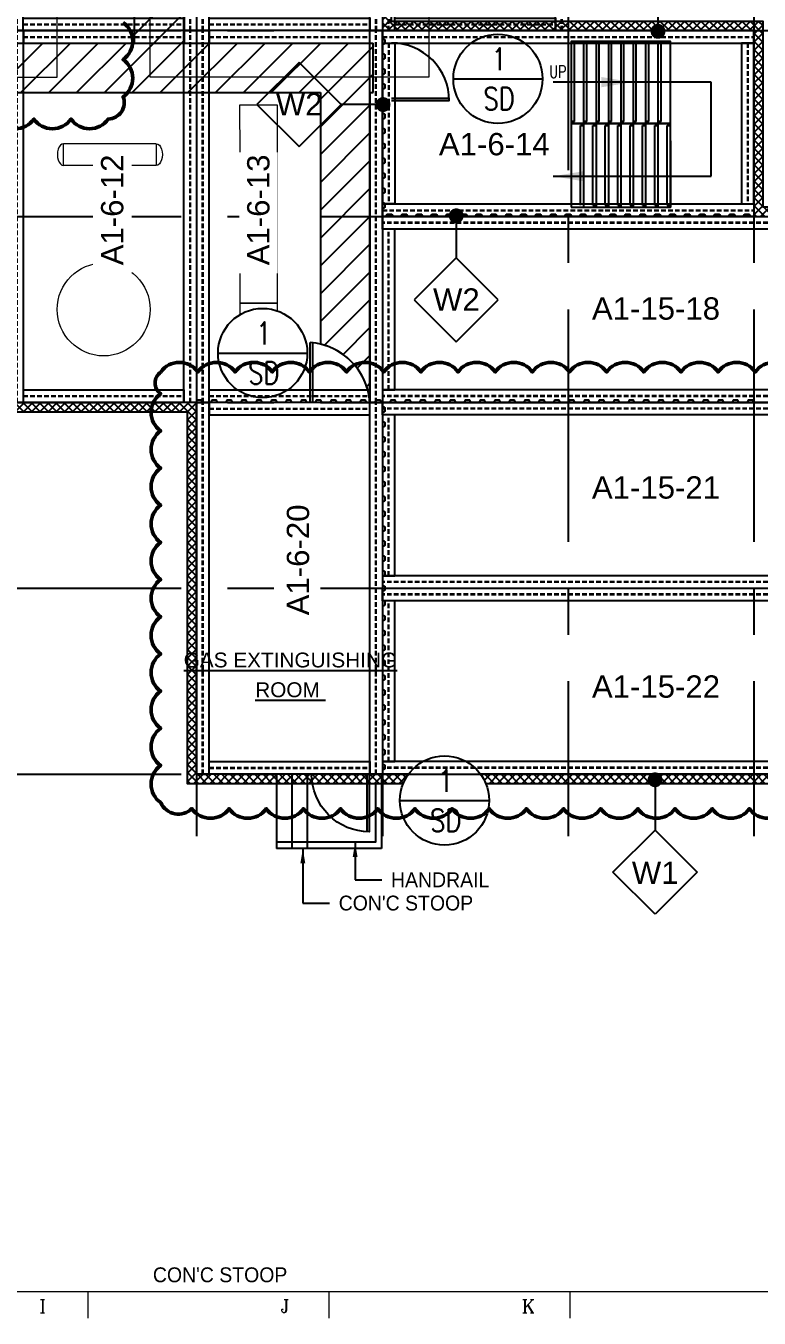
# Model space of a CAD drawing. Header units: millimetres. Extents: x -300 to 383236, y -195106 to -144646.
# Drawn here: x 35236 to 47077, y -194483 to -173625 of the extents above; entities that cross this region are included whole.
import ezdxf
from ezdxf.enums import TextEntityAlignment as Align

# ---------------------------------------------------------------- set-up
doc = ezdxf.new("R2010")
doc.units = ezdxf.units.MM
doc.header["$LTSCALE"] = 60
doc.set_wipeout_variables(frame=1)
doc.linetypes.add('CENTER', pattern=[2, 1.25, -0.25, 0.25, -0.25])
doc.linetypes.add('HIDDEN', pattern=[0.375, 0.25, -0.125])
for name, color, linetype in [('1', 7, 'Continuous'), ('1CEN', 20, 'CENTER'), ('1ST FL_SIDE-WALL', 8, 'Continuous'), ('3', 7, 'Continuous'), ('AA-XXXX-SYMB', 7, 'Continuous'), ('AA-XXXX-TEXT', 3, 'Continuous'), ('C_TEXT_01', 2, 'Continuous'), ('C_TEXT_CONTAINER NO', 7, 'Continuous'), ('CONTAINER', 2, 'Continuous'), ('DIM-SCALE', 7, 'Continuous'), ('DOOR', 3, 'Continuous'), ('finish', 1, 'Continuous'), ('INI', 11, 'Continuous'), ('STEEL', 3, 'Continuous')]:
    doc.layers.add(name, color=color, linetype=linetype)
for name, color, linetype, lineweight in [('C_REV', 4, 'Continuous', 50), ('EQUIPMENT', 253, 'Continuous', 0), ('TAN-TIT', 30, 'Continuous', 0)]:
    doc.layers.add(name, color=color, linetype=linetype, lineweight=lineweight)
doc.styles.add('ArchiLab', font='')
doc.styles.add('ARCHILAB_ROMANS', font='romans.shx', dxfattribs={"bigfont": 'ghs.shx'})
doc.styles.add('Arial', font='arial.ttf')
doc.styles.add('COM', font='COMPLEX', dxfattribs={"height": 5})
doc.styles.add('GHS', font='romans.shx', dxfattribs={"width": 0.8, "bigfont": 'ghs.shx'})
doc.styles.get("Standard").update_dxf_attribs({"font": 'romans.shx', "width": 0.75, "bigfont": 'whgtxt.shx'})
doc.styles.add('돋움', font='')
doc.styles.get('ArchiLab').set_extended_font_data('Dotum')
doc.styles.get('돋움').set_extended_font_data('Dotum')
doc.linetypes.add('FENCELINE1', pattern='A,1,-0.4,[133,ltypeshp.shx,S=0.4,R=0,X=-0.4,Y=0],-0.4,4', length=5.8)
doc.dimstyles.new('일반도면_0060', dxfattribs={"dimtxt": 240, "dimasz": 240, "dimexe": 60, "dimexo": 300, "dimgap": 75, "dimtad": 1, "dimdec": 0, "dimzin": 0, "dimdsep": 46, "dimtxsty": '돋움', "dimcen": -300, "dimclrd": 7, "dimclre": 7, "dimclrt": 2, "dimadec": 8, "dimazin": 0, "dimtfac": 1, "dimtdec": 0, "dimtix": 1, "dimtmove": 2, "dimatfit": 3, "dimfxl": 1, "dimtolj": 1, "dimtzin": 0, "dimarcsym": 0})

# ---------------------------------------------------------------- blocks, each defined once
blk = doc.blocks.new('A$C44261593')
h = blk.add_hatch()
h.set_pattern_fill('ANSI31', color=253, scale=100)
h.set_pattern_definition([(45, (0, -50460), (-224.5064, 224.5064), [])])
edge = h.paths.add_edge_path()
edge.add_line((-58347, -14256), (-58347, -14056))
edge.add_line((-58347, -14056), (-57547, -14056))
edge.add_line((-57547, -14056), (-57547, -15056))
edge.add_line((-57547, -15056), (-60547, -15056))
edge.add_line((-60547, -15056), (-60547, -31056))
edge.add_line((-60547, -31056), (-57647, -31056))
edge.add_line((-57647, -31056), (-57647, -32268))
edge.add_line((-57647, -32268), (-43347, -32268))
edge.add_line((-43347, -32268), (-43347, -29256))
edge.add_line((-43347, -29256), (-34347, -29256))
edge.add_line((-34347, -29256), (-34347, -14206))
edge.add_line((-34347, -14206), (-33547, -14206))
edge.add_line((-33547, -14206), (-33547, -29256))
edge.add_line((-33547, -29256), (-30497, -29256))
edge.add_line((-30497, -29256), (-30497, -30056))
edge.add_line((-30497, -30056), (-30547, -30056))
edge.add_line((-30547, -30056), (-30547, -34906))
edge.add_line((-30547, -34906), (-30569, -34906))
edge.add_arc((-31590, -35134), 1046, 12.5777, 76.5787)
edge.add_line((-31347, -34117), (-31347, -30056))
edge.add_line((-31347, -30056), (-42547, -30056))
edge.add_line((-42547, -30056), (-42547, -34906))
edge.add_line((-42547, -34906), (-43347, -34906))
edge.add_line((-43347, -34906), (-43347, -33068))
edge.add_line((-43347, -33068), (-57647, -33068))
edge.add_line((-57647, -33068), (-57647, -34906))
edge.add_line((-57647, -34906), (-58447, -34906))
edge.add_line((-58447, -34906), (-58447, -31856))
edge.add_line((-58447, -31856), (-66197, -31856))
edge.add_line((-66197, -31856), (-66197, -31056))
edge.add_line((-66197, -31056), (-61347, -31056))
edge.add_line((-61347, -31056), (-61347, -14256))
edge.add_line((-61347, -14256), (-58347, -14256))
at = {"color": 253}
for p, q in [((-34347, -29256), (-34347, -14206)), ((-33547, -14206), (-33547, -29256)), ((-43347, -29256), (-34347, -29256)), ((-33547, -29256), (-30497, -29256)), ((-30497, -30056), (-30497, -29256)), ((-42547, -30056), (-31347, -30056)), ((-31347, -30056), (-31347, -34117)), ((-30547, -30056), (-30497, -30056)), ((-30547, -30056), (-30547, -34906)), ((-30547, -34906), (-30569, -34906))]:
    blk.add_line(p, q, dxfattribs=at)
blk.add_arc((-31590, -35134), 1046, 12.5777, 76.5787, dxfattribs=at)
blk = doc.blocks.new('A$C064809F0')
at = {"layer": 'AA-XXXX-TEXT'}
for p, q in [((475, 566), (1041, 1131)), ((1041, 1131), (1607, 566)), ((1041, 0), (475, 566)), ((1607, 566), (1041, 0))]:
    blk.add_line(p, q, dxfattribs=at)
at = {"layer": 'INI'}
blk.add_line((1041, 0), (475, 566), dxfattribs=at)
at = {"layer": 'AA-XXXX-TEXT', "style": 'ARCHILAB_ROMANS'}
blk.add_attdef('WALLTYPE', text='', height=300, dxfattribs=at).set_placement((1043, 560), align=Align.MIDDLE_CENTER)
blk = doc.blocks.new('A$C1F841B1D')
blk.add_wipeout([(207.3, 585.3), (300, 600), (392.7, 585.3), (476.3, 542.7), (542.7, 476.3), (585.3, 392.7), (600, 300), (585.3, 207.3), (542.7, 123.7), (476.3, 57.3), (392.7, 14.7), (300, 0), (207.3, 14.7), (123.7, 57.3), (57.3, 123.7), (14.7, 207.3), (0, 300), (14.7, 392.7), (57.3, 476.3), (123.7, 542.7)])
at = {"layer": 'AA-XXXX-SYMB'}
blk.add_line((0, 300), (600, 300), dxfattribs=at)
blk.add_circle((300, 300), 300, dxfattribs=at)
at = {"layer": 'AA-XXXX-SYMB', "color": 3, "linetype": 'Continuous', "style": 'ArchiLab'}
for tag, p in [('NO', (307.7, 357.8)), ('MARK', (308.1, 91.4))]:
    blk.add_attdef(tag, text='', height=150, dxfattribs=at).set_placement(p, align=Align.CENTER)
blk = doc.blocks.new('6M')
at = {"linetype": 'HIDDEN', "ltscale": 5}
for p, q in [((-110087, -162158), (-104087, -162158)), ((-110087, -162165), (-104087, -162165)), ((-109989, -162263), (-109989, -164857)), ((-109982, -162263), (-109982, -164857)), ((-104192, -162263), (-104192, -164857)), ((-104185, -162263), (-104185, -164857)), ((-110087, -164955), (-104087, -164955)), ((-110087, -164962), (-104087, -164962))]:
    blk.add_line(p, q, dxfattribs=at)
for points in [[(-110087, -162263), (-104087, -162263), (-104087, -162060), (-110087, -162060)], [(-109884, -164857), (-110087, -164857), (-110087, -162263), (-109884, -162263)], [(-104290, -164857), (-104087, -164857), (-104087, -162263), (-104290, -162263)], [(-110087, -164857), (-104087, -164857), (-104087, -165060), (-110087, -165060)]]:
    blk.add_lwpolyline(points, close=True)
blk = doc.blocks.new('15M')
at = {"linetype": 'HIDDEN', "ltscale": 5}
for p, q in [((-110087, -152171), (-95087, -152171)), ((-110087, -152179), (-95087, -152179)), ((-109989, -152276), (-109989, -154870)), ((-109982, -152276), (-109982, -154870)), ((-95192, -152276), (-95192, -154870)), ((-95185, -152276), (-95185, -154870)), ((-110087, -154968), (-95087, -154968)), ((-110087, -154976), (-95087, -154976))]:
    blk.add_line(p, q, dxfattribs=at)
for points in [[(-110087, -152276), (-95087, -152276), (-95087, -152073), (-110087, -152073)], [(-109884, -154870), (-110087, -154870), (-110087, -152276), (-109884, -152276)], [(-95290, -154870), (-95087, -154870), (-95087, -152276), (-95290, -152276)], [(-110087, -154870), (-95087, -154870), (-95087, -155073), (-110087, -155073)]]:
    blk.add_lwpolyline(points, close=True)
blk = doc.blocks.new('BORDER')
at = {"layer": 'TAN-TIT'}
for p, q in [((4977, 3520), (232823, 3520)), ((121784, 3520), (121784, 2078)), ((134763, 3520), (134763, 2078)), ((147741, 3520), (147741, 2078))]:
    blk.add_line(p, q, dxfattribs=at)
at = {"layer": 'TAN-TIT', "style": 'COM'}
for s, p in [('I', (119188, 2366)), ('J', (132167, 2366)), ('K', (145146, 2366))]:
    blk.add_text(s, height=721, dxfattribs=at).set_placement(p)

msp = doc.modelspace()

# ---------------------------------------------------------------- linework, layer by layer
for p, q in [((40993, -173702.1), (46815, -173702.1)), ((44043, -173879.6), (44043, -174948.6)), ((44093, -173909.6), (44043, -173909.6)), ((44093, -175170.1), (44093, -173909.6)), ((44243, -173879.6), (44243, -175202.1)), ((44293, -173909.6), (44243, -173909.6)), ((44293, -175170.1), (44293, -173909.6)), ((44443, -173879.6), (44443, -175202.1)), ((44493, -173909.6), (44443, -173909.6)), ((44493, -175170.1), (44493, -173909.6)), ((44643, -173879.6), (44643, -175202.1)), ((44693, -173909.6), (44643, -173909.6)), ((44693, -175170.1), (44693, -173909.6)), ((44843, -173879.6), (44843, -175202.1)), ((44893, -173909.6), (44843, -173909.6)), ((44893, -175170.1), (44893, -173909.6)), ((45043, -173879.6), (45043, -175202.1)), ((45093, -173909.6), (45043, -173909.6)), ((45093, -175170.1), (45093, -173909.6)), ((45243, -173879.6), (45243, -175202.1)), ((45293, -173909.6), (45243, -173909.6)), ((45293, -175170.1), (45293, -173909.6)), ((45443, -173879.6), (45443, -175202.1)), ((45493, -173909.6), (45443, -173909.6)), ((45493, -175170.1), (45493, -173909.6)), ((46300, -174533.1), (43751.9, -174533.1)), ((46300, -176052.1), (46300, -174533.1)), ((44093, -175170.1), (44043, -175170.1)), ((44093, -175170.1), (44043, -175170.1)), ((44293, -175170.1), (44243, -175170.1)), ((44293, -175170.1), (44243, -175170.1)), ((44243, -175202.1), (44243, -176552.1)), ((44493, -175170.1), (44443, -175170.1)), ((44493, -175170.1), (44443, -175170.1)), ((44443, -175202.1), (44443, -176552.1)), ((44693, -175170.1), (44643, -175170.1)), ((44693, -175170.1), (44643, -175170.1)), ((44643, -175202.1), (44643, -176552.1)), ((44893, -175170.1), (44843, -175170.1)), ((44893, -175170.1), (44843, -175170.1)), ((44843, -175202.1), (44843, -176552.1)), ((45093, -175170.1), (45043, -175170.1)), ((45093, -175170.1), (45043, -175170.1)), ((45043, -175202.1), (45043, -176552.1)), ((45293, -175170.1), (45243, -175170.1)), ((45293, -175170.1), (45243, -175170.1)), ((45243, -175202.1), (45243, -176552.1)), ((45493, -175170.1), (45443, -175170.1)), ((45493, -175170.1), (45443, -175170.1)), ((45443, -175202.1), (45443, -176552.1)), ((44193, -176520.1), (44193, -175232.1)), ((44193, -175232.1), (44243, -175232.1)), ((44193, -175232.1), (44243, -175232.1)), ((44393, -176520.1), (44393, -175232.1)), ((44393, -175232.1), (44443, -175232.1)), ((44393, -175232.1), (44443, -175232.1)), ((44593, -176520.1), (44593, -175232.1)), ((44593, -175232.1), (44643, -175232.1)), ((44593, -175232.1), (44643, -175232.1)), ((44793, -176520.1), (44793, -175232.1)), ((44793, -175232.1), (44843, -175232.1)), ((44793, -175232.1), (44843, -175232.1)), ((44993, -176520.1), (44993, -175232.1)), ((44993, -175232.1), (45043, -175232.1)), ((44993, -175232.1), (45043, -175232.1)), ((45193, -176520.1), (45193, -175232.1)), ((45193, -175232.1), (45243, -175232.1)), ((45193, -175232.1), (45243, -175232.1)), ((45393, -176520.1), (45393, -175232.1)), ((45393, -175232.1), (45443, -175232.1)), ((45393, -175232.1), (45443, -175232.1)), ((45593, -176520.1), (45593, -175232.1)), ((45593, -175232.1), (45643, -175232.1)), ((45593, -175232.1), (45643, -175232.1)), ((44043, -175552.1), (44043, -176552.1)), ((45643, -175483.1), (45643, -176552.1)), ((43751.9, -176052.1), (46300, -176052.1)), ((44393, -176520.1), (44443, -176520.1)), ((44593, -176520.1), (44643, -176520.1)), ((44793, -176520.1), (44843, -176520.1)), ((44993, -176520.1), (45043, -176520.1)), ((45193, -176520.1), (45243, -176520.1)), ((45393, -176520.1), (45443, -176520.1)), ((45593, -176520.1), (45643, -176520.1)), ((55993, -179702.1), (34993, -179702.1)), ((39281, -185702.1), (39281, -186902.1)), ((39531, -185702.1), (39531, -186902.1)), ((39781, -185702.1), (39781, -186902.1)), ((40981, -185702.1), (40981, -186902.1)), ((40981, -186902.1), (39281, -186902.1))]:
    msp.add_line(p, q)
msp.add_lwpolyline([(46993, -173702.1), (46993, -176702.1), (40993, -176702.1), (40993, -173702.1)])
for points in [[(44043, -175202.1), (45643, -175202.1), (45643, -173879.6), (44043, -173879.6)], [(44043, -176552.1), (45643, -176552.1), (45643, -175202.1), (44043, -175202.1)]]:
    msp.add_lwpolyline(points, close=True)
for points in [[(44525.9, -174616.5), (44525.9, -174449.8), (45025.9, -174533.1)], [(44251.9, -176135.5), (44251.9, -175968.8), (43751.9, -176052.1)]]:
    msp.add_solid(points)
at = {"layer": '1CEN', "color": 1, "ltscale": 50}
for p, q in [((37993, -154202.1), (37993, -186702.1)), ((40993, -154202.1), (40993, -186702.1)), ((43993, -154202.1), (43993, -186702.1)), ((46993, -154202.1), (46993, -186702.1)), ((3993, -173702.1), (56993, -173702.1)), ((3993, -176702.1), (56993, -176702.1)), ((3993, -179702.1), (56993, -179702.1)), ((3993, -182702.1), (56993, -182702.1)), ((33993, -185702.1), (56993, -185702.1))]:
    msp.add_line(p, q, dxfattribs=at)
at = {"layer": '3', "color": 2, "linetype": 'FENCELINE1', "ltscale": 0.01}
msp.add_lwpolyline([(40881, -185852.1), (40881, -186802.1), (39281, -186802.1)], dxfattribs=at)
at = {"layer": 'C_REV'}
msp.add_lwpolyline([(36806.2, -173569.2, -0.5205671), (36806.2, -174169.2, -0.5205671), (36806.2, -174769.2, -0.5205671), (36565.3, -175128.3, -0.5205671), (35965.3, -175128.3, -0.5205671), (35365.3, -175128.3, -0.5205671), (34765.3, -175128.3, -0.5205671)], format="xyb", dxfattribs=at)
at = {"layer": 'CONTAINER', "const_width": 10}
for points in [[(34993, -158702.1), (37993, -158702.1), (37993, -173702.1), (34993, -173702.1)], [(37993, -158702.1), (40993, -158702.1), (40993, -173702.1), (37993, -173702.1)], [(40993, -158702.1), (43993, -158702.1), (43993, -173702.1), (40993, -173702.1)], [(37993, -179702.1), (40993, -179702.1), (40993, -185702.1), (37993, -185702.1)]]:
    msp.add_lwpolyline(points, close=True, dxfattribs=at)
at = {"layer": 'DOOR'}
for p, q in [((41143, -174792.1), (42072.1, -174792.1)), ((39828, -179702.1), (39828, -178737.1)), ((39868, -179702.1), (39868, -178740.9)), ((40741, -185702.1), (40741, -186631.3))]:
    msp.add_line(p, q, dxfattribs=at)
for points in [[(41143, -174832.1), (42073, -174832.1, 0.4142136), (41143, -173902.1, 0.4142136)], [(40781, -185702.1), (40781, -186632.1, -0.4142136), (39851, -185702.1, -0.4142136)]]:
    msp.add_lwpolyline(points, format="xyb", dxfattribs=at)
msp.add_arc((39750.3, -179779.8), 1045.6, 4.2611, 85.7389, dxfattribs=at)
at = {"layer": 'EQUIPMENT'}
for p, q in [((38693, -174902.1), (39293, -174900.6)), ((38695, -175702.1), (38693, -174902.1)), ((39293, -174900.6), (39295, -175700.6)), ((35843, -175877.1), (35843, -175527.1)), ((37343, -175527.1), (35843, -175527.1)), ((37343, -175527.1), (37343, -175877.1)), ((39295, -175700.6), (38695, -175702.1)), ((38695, -176900.6), (38695, -175700.6)), ((38695, -175700.6), (39295, -175700.6)), ((39295, -175700.6), (39295, -176900.6)), ((37343, -175877.1), (35843, -175877.1)), ((39295, -176900.6), (38695, -176900.6)), ((38695, -178100.6), (38695, -176900.6)), ((38695, -176900.6), (39295, -176900.6)), ((39295, -176900.6), (39295, -178100.6)), ((39295, -178100.6), (38695, -178100.6)), ((38695, -179300.6), (38695, -178100.6)), ((38695, -178100.6), (39295, -178100.6)), ((39295, -178100.6), (39295, -179300.6)), ((39295, -179300.6), (38695, -179300.6))]:
    msp.add_line(p, q, dxfattribs=at)
msp.add_lwpolyline([(13343, -174452.1), (35743, -174452.1), (35743, -157952.1), (13343, -157952.1)], close=True, dxfattribs=at)
at = {"layer": 'EQUIPMENT', "elevation": 0}
msp.add_lwpolyline([(37243, -166952.1), (41743, -166952.1), (41743, -174452.1), (37243, -174452.1)], close=True, dxfattribs=at)
at = {"layer": 'EQUIPMENT'}
msp.add_circle((36493, -178202.1), 750, dxfattribs=at)
msp.add_ellipse((35843, -175702.1), major_axis=(0, 175), ratio=0.5567615, start_param=0, end_param=3.1415927, dxfattribs=at)
at = {"layer": 'EQUIPMENT', "extrusion": (0, 0, -1)}
msp.add_ellipse((37343, -175702.1), major_axis=(0, 175), ratio=0.5567615, start_param=0, end_param=3.1415927, dxfattribs=at)
at = {"layer": 'finish', "color": 3}
for points in [[(40993, -173702.1), (40993, -173821.7, 0.279959), (40996.1, -173826.8), (41027.5, -173843.1, -0.279959), (41030.6, -173848.3), (41030.6, -173879.5), (41030.6, -173910.7, -0.279959), (41027.5, -173915.9), (40996.1, -173932.2, 0.279959), (40993, -173937.3), (40993, -174062.2, 0.279959), (40996.1, -174067.3), (41027.5, -174083.6, -0.279959), (41030.6, -174088.8), (41030.6, -174120), (41030.6, -174151.2, -0.279959), (41027.5, -174156.3), (40996.1, -174172.7, 0.279959), (40993, -174177.8), (40993, -174302.6, 0.279959), (40996.1, -174307.8), (41027.5, -174324.1, -0.279959), (41030.6, -174329.2), (41030.6, -174360.5), (41030.6, -174391.7, -0.279959), (41027.5, -174396.8), (40996.1, -174413.1, 0.279959), (40993, -174418.3), (40993, -174543.1, 0.279959), (40996.1, -174548.3), (41027.5, -174564.6, -0.279959), (41030.6, -174569.7), (41030.6, -174600.9), (41030.6, -174632.1, -0.279959), (41027.5, -174637.3), (40996.1, -174653.6, 0.279959), (40993, -174658.8), (40993, -174783.6, 0.279959), (40996.1, -174788.7), (41027.5, -174805.1, -0.279959), (41030.6, -174810.2), (41030.6, -174841.4), (41030.6, -174872.6, -0.279959), (41027.5, -174877.8), (40996.1, -174894.1, 0.279959), (40993, -174899.2), (40993, -175024.1, 0.279959), (40996.1, -175029.2), (41027.5, -175045.5, -0.279959), (41030.6, -175050.7), (41030.6, -175081.9), (41030.6, -175113.1, -0.279959), (41027.5, -175118.3), (40996.1, -175134.6, 0.279959), (40993, -175139.7), (40993, -175264.6, 0.279959), (40996.1, -175269.7), (41027.5, -175286, -0.279959), (41030.6, -175291.2), (41030.6, -175322.4), (41030.6, -175353.6, -0.279959), (41027.5, -175358.7), (40996.1, -175375, 0.279959), (40993, -175380.2), (40993, -175505, 0.279959), (40996.1, -175510.2), (41027.5, -175526.5, -0.279959), (41030.6, -175531.6), (41030.6, -175562.9), (41030.6, -175594.1, -0.279959), (41027.5, -175599.2), (40996.1, -175615.5, 0.279959), (40993, -175620.7), (40993, -175745.5, 0.279959), (40996.1, -175750.7), (41027.5, -175767, -0.279959), (41030.6, -175772.1), (41030.6, -175803.3), (41030.6, -175834.5, -0.279959), (41027.5, -175839.7), (40996.1, -175856, 0.279959), (40993, -175861.1), (40993, -175986, 0.279959), (40996.1, -175991.1), (41027.5, -176007.5, -0.279959), (41030.6, -176012.6), (41030.6, -176043.8), (41030.6, -176075, -0.279959), (41027.5, -176080.2), (40996.1, -176096.5, 0.279959), (40993, -176101.6), (40993, -176226.5, 0.279959), (40996.1, -176231.6), (41027.5, -176247.9, -0.279959), (41030.6, -176253.1), (41030.6, -176284.3), (41030.6, -176315.5, -0.279959), (41027.5, -176320.6), (40996.1, -176337, 0.279959), (40993, -176342.1), (40993, -176466.9, 0.279959), (40996.1, -176472.1), (41027.5, -176488.4, -0.279959), (41030.6, -176493.6), (41030.6, -176524.8), (41030.6, -176556, -0.279959), (41027.5, -176561.1), (40996.1, -176577.4, 0.279959), (40993, -176582.6), (40993, -176702.1)], [(40993, -176702.1), (41049.4, -176702.1, 0.279959), (41054.5, -176699), (41070.9, -176667.6, -0.279959), (41076, -176664.5), (41107.2, -176664.5), (41138.4, -176664.5, -0.279959), (41143.6, -176667.6), (41159.9, -176699, 0.279959), (41165, -176702.1), (41289.9, -176702.1, 0.279959), (41295, -176699), (41311.3, -176667.6, -0.279959), (41316.5, -176664.5), (41347.7, -176664.5), (41378.9, -176664.5, -0.279959), (41384.1, -176667.6), (41400.4, -176699, 0.279959), (41405.5, -176702.1), (41530.4, -176702.1, 0.279959), (41535.5, -176699), (41551.8, -176667.6, -0.279959), (41557, -176664.5), (41588.2, -176664.5), (41619.4, -176664.5, -0.279959), (41624.5, -176667.6), (41640.9, -176699, 0.279959), (41646, -176702.1), (41770.8, -176702.1, 0.279959), (41776, -176699), (41792.3, -176667.6, -0.279959), (41797.4, -176664.5), (41828.7, -176664.5), (41859.9, -176664.5, -0.279959), (41865, -176667.6), (41881.3, -176699, 0.279959), (41886.5, -176702.1), (42011.3, -176702.1, 0.279959), (42016.5, -176699), (42032.8, -176667.6, -0.279959), (42037.9, -176664.5), (42069.1, -176664.5), (42100.3, -176664.5, -0.279959), (42105.5, -176667.6), (42121.8, -176699, 0.279959), (42127, -176702.1), (42251.8, -176702.1, 0.279959), (42256.9, -176699), (42273.3, -176667.6, -0.279959), (42278.4, -176664.5), (42309.6, -176664.5), (42340.8, -176664.5, -0.279959), (42346, -176667.6), (42362.3, -176699, 0.279959), (42367.4, -176702.1), (42492.3, -176702.1, 0.279959), (42497.4, -176699), (42513.7, -176667.6, -0.279959), (42518.9, -176664.5), (42550.1, -176664.5), (42581.3, -176664.5, -0.279959), (42586.4, -176667.6), (42602.8, -176699, 0.279959), (42607.9, -176702.1), (42732.8, -176702.1, 0.279959), (42737.9, -176699), (42754.2, -176667.6, -0.279959), (42759.4, -176664.5), (42790.6, -176664.5), (42821.8, -176664.5, -0.279959), (42826.9, -176667.6), (42843.2, -176699, 0.279959), (42848.4, -176702.1), (42973.2, -176702.1, 0.279959), (42978.4, -176699), (42994.7, -176667.6, -0.279959), (42999.8, -176664.5), (43031.1, -176664.5), (43062.3, -176664.5, -0.279959), (43067.4, -176667.6), (43083.7, -176699, 0.279959), (43088.9, -176702.1), (43213.7, -176702.1, 0.279959), (43218.9, -176699), (43235.2, -176667.6, -0.279959), (43240.3, -176664.5), (43271.5, -176664.5), (43302.7, -176664.5, -0.279959), (43307.9, -176667.6), (43324.2, -176699, 0.279959), (43329.3, -176702.1), (43454.2, -176702.1, 0.279959), (43459.3, -176699), (43475.7, -176667.6, -0.279959), (43480.8, -176664.5), (43512, -176664.5), (43543.2, -176664.5, -0.279959), (43548.4, -176667.6), (43564.7, -176699, 0.279959), (43569.8, -176702.1), (43694.7, -176702.1, 0.279959), (43699.8, -176699), (43716.1, -176667.6, -0.279959), (43721.3, -176664.5), (43752.5, -176664.5), (43783.7, -176664.5, -0.279959), (43788.8, -176667.6), (43805.2, -176699, 0.279959), (43810.3, -176702.1), (43935.1, -176702.1, 0.279959), (43940.3, -176699), (43956.6, -176667.6, -0.279959), (43961.8, -176664.5), (43993, -176664.5), (44024.2, -176664.5, -0.279959), (44029.3, -176667.6), (44045.6, -176699, 0.279959), (44050.8, -176702.1), (44175.6, -176702.1, 0.279959), (44180.8, -176699), (44197.1, -176667.6, -0.279959), (44202.2, -176664.5), (44233.4, -176664.5), (44264.7, -176664.5, -0.279959), (44269.8, -176667.6), (44286.1, -176699, 0.279959), (44291.3, -176702.1), (44416.1, -176702.1, 0.279959), (44421.2, -176699), (44437.6, -176667.6, -0.279959), (44442.7, -176664.5), (44473.9, -176664.5), (44505.1, -176664.5, -0.279959), (44510.3, -176667.6), (44526.6, -176699, 0.279959), (44531.7, -176702.1), (44656.6, -176702.1, 0.279959), (44661.7, -176699), (44678, -176667.6, -0.279959), (44683.2, -176664.5), (44714.4, -176664.5), (44745.6, -176664.5, -0.279959), (44750.8, -176667.6), (44767.1, -176699, 0.279959), (44772.2, -176702.1), (44897.1, -176702.1, 0.279959), (44902.2, -176699), (44918.5, -176667.6, -0.279959), (44923.7, -176664.5), (44954.9, -176664.5), (44986.1, -176664.5, -0.279959), (44991.2, -176667.6), (45007.6, -176699, 0.279959), (45012.7, -176702.1), (45137.5, -176702.1, 0.279959), (45142.7, -176699), (45159, -176667.6, -0.279959), (45164.1, -176664.5), (45195.4, -176664.5), (45226.6, -176664.5, -0.279959), (45231.7, -176667.6), (45248, -176699, 0.279959), (45253.2, -176702.1), (45378, -176702.1, 0.279959), (45383.2, -176699), (45399.5, -176667.6, -0.279959), (45404.6, -176664.5), (45435.8, -176664.5), (45467, -176664.5, -0.279959), (45472.2, -176667.6), (45488.5, -176699, 0.279959), (45493.7, -176702.1), (45618.5, -176702.1, 0.279959), (45623.6, -176699), (45640, -176667.6, -0.279959), (45645.1, -176664.5), (45676.3, -176664.5), (45707.5, -176664.5, -0.279959), (45712.7, -176667.6), (45729, -176699, 0.279959), (45734.1, -176702.1), (45859, -176702.1, 0.279959), (45864.1, -176699), (45880.4, -176667.6, -0.279959), (45885.6, -176664.5), (45916.8, -176664.5), (45948, -176664.5, -0.279959), (45953.1, -176667.6), (45969.5, -176699, 0.279959), (45974.6, -176702.1), (46099.5, -176702.1, 0.279959), (46104.6, -176699), (46120.9, -176667.6, -0.279959), (46126.1, -176664.5), (46157.3, -176664.5), (46188.5, -176664.5, -0.279959), (46193.6, -176667.6), (46209.9, -176699, 0.279959), (46215.1, -176702.1), (46339.9, -176702.1, 0.279959), (46345.1, -176699), (46361.4, -176667.6, -0.279959), (46366.5, -176664.5), (46397.8, -176664.5), (46429, -176664.5, -0.279959), (46434.1, -176667.6), (46450.4, -176699, 0.279959), (46455.6, -176702.1), (46580.4, -176702.1, 0.279959), (46585.6, -176699), (46601.9, -176667.6, -0.279959), (46607, -176664.5), (46638.2, -176664.5), (46669.4, -176664.5, -0.279959), (46674.6, -176667.6), (46690.9, -176699, 0.279959), (46696, -176702.1), (46820.9, -176702.1, 0.279959), (46826, -176699), (46842.4, -176667.6, -0.279959), (46847.5, -176664.5), (46878.7, -176664.5), (46909.9, -176664.5, -0.279959), (46915.1, -176667.6), (46931.4, -176699, 0.279959), (46936.5, -176702.1), (46993, -176702.1)], [(40993, -179702.1), (40993, -179758.6, 0.279959), (40996.1, -179763.7), (41027.5, -179780, -0.279959), (41030.6, -179785.2), (41030.6, -179816.4), (41030.6, -179847.6, -0.279959), (41027.5, -179852.7), (40996.1, -179869.1, 0.279959), (40993, -179874.2), (40993, -179999.1, 0.279959), (40996.1, -180004.2), (41027.5, -180020.5, -0.279959), (41030.6, -180025.7), (41030.6, -180056.9), (41030.6, -180088.1, -0.279959), (41027.5, -180093.2), (40996.1, -180109.5, 0.279959), (40993, -180114.7), (40993, -180239.5, 0.279959), (40996.1, -180244.7), (41027.5, -180261, -0.279959), (41030.6, -180266.1), (41030.6, -180297.3), (41030.6, -180328.6, -0.279959), (41027.5, -180333.7), (40996.1, -180350, 0.279959), (40993, -180355.2), (40993, -180480, 0.279959), (40996.1, -180485.2), (41027.5, -180501.5, -0.279959), (41030.6, -180506.6), (41030.6, -180537.8), (41030.6, -180569, -0.279959), (41027.5, -180574.2), (40996.1, -180590.5, 0.279959), (40993, -180595.6), (40993, -180720.5, 0.279959), (40996.1, -180725.6), (41027.5, -180742, -0.279959), (41030.6, -180747.1), (41030.6, -180778.3), (41030.6, -180809.5, -0.279959), (41027.5, -180814.7), (40996.1, -180831, 0.279959), (40993, -180836.1), (40993, -180961, 0.279959), (40996.1, -180966.1), (41027.5, -180982.4, -0.279959), (41030.6, -180987.6), (41030.6, -181018.8), (41030.6, -181050, -0.279959), (41027.5, -181055.1), (40996.1, -181071.5, 0.279959), (40993, -181076.6), (40993, -181201.4, 0.279959), (40996.1, -181206.6), (41027.5, -181222.9, -0.279959), (41030.6, -181228.1), (41030.6, -181259.3), (41030.6, -181290.5, -0.279959), (41027.5, -181295.6), (40996.1, -181311.9, 0.279959), (40993, -181317.1), (40993, -181441.9, 0.279959), (40996.1, -181447.1), (41027.5, -181463.4, -0.279959), (41030.6, -181468.5), (41030.6, -181499.7), (41030.6, -181531, -0.279959), (41027.5, -181536.1), (40996.1, -181552.4, 0.279959), (40993, -181557.6), (40993, -181682.4, 0.279959), (40996.1, -181687.5), (41027.5, -181703.9, -0.279959), (41030.6, -181709), (41030.6, -181740.2), (41030.6, -181771.4, -0.279959), (41027.5, -181776.6), (40996.1, -181792.9, 0.279959), (40993, -181798), (40993, -181922.9, 0.279959), (40996.1, -181928), (41027.5, -181944.3, -0.279959), (41030.6, -181949.5), (41030.6, -181980.7), (41030.6, -182011.9, -0.279959), (41027.5, -182017.1), (40996.1, -182033.4, 0.279959), (40993, -182038.5), (40993, -182163.4, 0.279959), (40996.1, -182168.5), (41027.5, -182184.8, -0.279959), (41030.6, -182190), (41030.6, -182221.2), (41030.6, -182252.4, -0.279959), (41027.5, -182257.5), (40996.1, -182273.9, 0.279959), (40993, -182279), (40993, -182403.8, 0.279959), (40996.1, -182409), (41027.5, -182425.3, -0.279959), (41030.6, -182430.4), (41030.6, -182461.7), (41030.6, -182492.9, -0.279959), (41027.5, -182498), (40996.1, -182514.3, 0.279959), (40993, -182519.5), (40993, -182644.3, 0.279959), (40996.1, -182649.5), (41027.5, -182665.8, -0.279959), (41030.6, -182670.9), (41030.6, -182702.1), (41030.6, -182733.3, -0.279959), (41027.5, -182738.5), (40996.1, -182754.8, 0.279959), (40993, -182760), (40993, -182884.8, 0.279959), (40996.1, -182889.9), (41027.5, -182906.3, -0.279959), (41030.6, -182911.4), (41030.6, -182942.6), (41030.6, -182973.8, -0.279959), (41027.5, -182979), (40996.1, -182995.3, 0.279959), (40993, -183000.4), (40993, -183125.3, 0.279959), (40996.1, -183130.4), (41027.5, -183146.7, -0.279959), (41030.6, -183151.9), (41030.6, -183183.1), (41030.6, -183214.3, -0.279959), (41027.5, -183219.4), (40996.1, -183235.8, 0.279959), (40993, -183240.9), (40993, -183365.8, 0.279959), (40996.1, -183370.9), (41027.5, -183387.2, -0.279959), (41030.6, -183392.4), (41030.6, -183423.6), (41030.6, -183454.8, -0.279959), (41027.5, -183459.9), (40996.1, -183476.2, 0.279959), (40993, -183481.4), (40993, -183606.2, 0.279959), (40996.1, -183611.4), (41027.5, -183627.7, -0.279959), (41030.6, -183632.8), (41030.6, -183664), (41030.6, -183695.3, -0.279959), (41027.5, -183700.4), (40996.1, -183716.7, 0.279959), (40993, -183721.9), (40993, -183846.7, 0.279959), (40996.1, -183851.9), (41027.5, -183868.2, -0.279959), (41030.6, -183873.3), (41030.6, -183904.5), (41030.6, -183935.7, -0.279959), (41027.5, -183940.9), (40996.1, -183957.2, 0.279959), (40993, -183962.3), (40993, -184087.2, 0.279959), (40996.1, -184092.3), (41027.5, -184108.7, -0.279959), (41030.6, -184113.8), (41030.6, -184145), (41030.6, -184176.2, -0.279959), (41027.5, -184181.4), (40996.1, -184197.7, 0.279959), (40993, -184202.8), (40993, -184327.7, 0.279959), (40996.1, -184332.8), (41027.5, -184349.1, -0.279959), (41030.6, -184354.3), (41030.6, -184385.5), (41030.6, -184416.7, -0.279959), (41027.5, -184421.8), (40996.1, -184438.2, 0.279959), (40993, -184443.3), (40993, -184568.1, 0.279959), (40996.1, -184573.3), (41027.5, -184589.6, -0.279959), (41030.6, -184594.8), (41030.6, -184626), (41030.6, -184657.2, -0.279959), (41027.5, -184662.3), (40996.1, -184678.6, 0.279959), (40993, -184683.8), (40993, -184808.6, 0.279959), (40996.1, -184813.8), (41027.5, -184830.1, -0.279959), (41030.6, -184835.2), (41030.6, -184866.4), (41030.6, -184897.7, -0.279959), (41027.5, -184902.8), (40996.1, -184919.1, 0.279959), (40993, -184924.3), (40993, -185049.1, 0.279959), (40996.1, -185054.2), (41027.5, -185070.6, -0.279959), (41030.6, -185075.7), (41030.6, -185106.9), (41030.6, -185138.1, -0.279959), (41027.5, -185143.3), (40996.1, -185159.6, 0.279959), (40993, -185164.7), (40993, -185289.6, 0.279959), (40996.1, -185294.7), (41027.5, -185311, -0.279959), (41030.6, -185316.2), (41030.6, -185347.4), (41030.6, -185378.6, -0.279959), (41027.5, -185383.8), (40996.1, -185400.1, 0.279959), (40993, -185405.2), (40993, -185530.1, 0.279959), (40996.1, -185535.2), (41027.5, -185551.5, -0.279959), (41030.6, -185556.7), (41030.6, -185587.9), (41030.6, -185619.1, -0.279959), (41027.5, -185624.2), (40996.1, -185640.6, 0.279959), (40993, -185645.7), (40993, -185702.1)]]:
    msp.add_lwpolyline(points, format="xyb", dxfattribs=at)

# ---------------------------------------------------------------- block references
msp.add_blockref('A$C44261593', (71340, -144646.1))
at = {"rotation": 90}
for p in [(-117080.4, -63615.1), (-114080.4, -63615.1)]:
    msp.add_blockref('15M', p, dxfattribs=at)
at = {"layer": 'AA-XXXX-SYMB'}
ref = msp.add_blockref('A$C064809F0', (40936.7, -177368.7), dxfattribs=dict(at, xscale=-1.2, yscale=1.2, zscale=1.2, rotation=180))
ref.add_attrib('WALLTYPE', 'W2', dxfattribs={"layer": 'AA-XXXX-TEXT', "height": 360, "style": 'Arial'}).set_placement((42188.1, -178042.2), align=Align.MIDDLE_CENTER)
ref = msp.add_blockref('A$C064809F0', (44146.5, -187964.7), dxfattribs=dict(at, xscale=1.2, yscale=1.2, zscale=1.2))
ref.add_attrib('WALLTYPE', 'W1', dxfattribs={"layer": 'AA-XXXX-TEXT', "height": 360, "style": 'Arial'}).set_placement((45398, -187292.7), align=Align.MIDDLE_CENTER)

# ---------------------------------------------------------------- texts
at = {"insert": (43687.7, -174265.5), "char_height": 200, "attachment_point": 1}
msp.add_mtext_dynamic_manual_height_columns('UP', width=2329.977, gutter_width=1, heights=[0], dxfattribs=at)
at = {"layer": 'C_TEXT_01', "style": 'Arial'}
for s, p in [('%%UGAS EXTINGUISHING', (39507.8, -183859.8)), ('%%UROOM ', (39507.8, -184339.8))]:
    msp.add_text(s, height=240, dxfattribs=at).set_placement(p, align=Align.MIDDLE)
at = {"layer": 'DIM-SCALE', "color": 2, "char_height": 240, "attachment_point": 4, "style": '돋움'}
for s, insert in [('\\A1;HANDRAIL', (41132.4, -187407.5)), ("\\A1;CON'C STOOP", (40287.9, -187784.6)), ("\\A1;CON'C STOOP", (37287.9, -193784.6))]:
    msp.add_mtext(s, dxfattribs=dict(at, insert=insert))

# ---------------------------------------------------------------- leaders
at = {"layer": 'AA-XXXX-SYMB', "color": 3}
for points in [[(45444, -173713.6), (45444, -173035.6)], [(41004.4, -174894.9), (40326.4, -174894.9)], [(42185.7, -176690.7), (42185.7, -177368.7)], [(45395.5, -185793.5), (45395.5, -186607.1)]]:
    msp.add_leader(points, dimstyle='일반도면_0060', override={"dimexo": 0, "dimldrblk": 'Dot'}, dxfattribs=at)
at = {"layer": 'DIM-SCALE'}
for points in [[(40553.2, -186802.1), (40553.2, -187407.5), (40982.4, -187407.5)], [(39708.7, -186902.1), (39708.7, -187784.6), (40137.9, -187784.6)]]:
    msp.add_leader(points, dimstyle='일반도면_0060', dxfattribs=at)

# ---------------------------------------------------------------- wipeouts: each hides what was drawn before it
for points in [[(44250.1, -178498.8), (46545.2, -178498.8), (46545.2, -177879.1), (44250.1, -177879.1)], [(44250.1, -181387.2), (46545.2, -181387.2), (46545.2, -180767.6), (44250.1, -180767.6)]]:
    msp.add_wipeout(points).dxf.layer = 'C_TEXT_CONTAINER NO'

# ---------------------------------------------------------------- next in the draw order: linework, layer by layer
at = {"layer": 'CONTAINER', "const_width": 10}
msp.add_lwpolyline([(40993, -176702.1), (55993, -176702.1), (55993, -179702.1), (40993, -179702.1)], close=True, dxfattribs=at)

# ---------------------------------------------------------------- next in the draw order: block references
at = {"rotation": 180}
for p in [(-54094.1, -331775.5), (-54094.1, -334775.5)]:
    msp.add_blockref('15M', p, dxfattribs=at)

# ---------------------------------------------------------------- next in the draw order: texts
at = {"layer": 'C_TEXT_CONTAINER NO', "color": 3, "style": 'Arial'}
for s, p in [('A1-15-18', (45410.9, -178186.6)), ('A1-15-21', (45410.9, -181075.1))]:
    msp.add_text(s, height=360, dxfattribs=at).set_placement(p, align=Align.MIDDLE_CENTER)

# ---------------------------------------------------------------- next in the draw order: wipeouts: each hides what was drawn before it
for points in [[(41779.3, -175846.2), (43728.9, -175846.2), (43728.9, -175226.6), (41779.3, -175226.6)], [(36942.3, -177616.5), (36942.3, -175666.9), (36322.7, -175666.9), (36322.7, -177616.5)], [(39301.7, -177616.5), (39301.7, -175666.9), (38682.1, -175666.9), (38682.1, -177616.5)]]:
    msp.add_wipeout(points).dxf.layer = 'C_TEXT_CONTAINER NO'

# ---------------------------------------------------------------- next in the draw order: hatches: boundary and pattern name
at = {"layer": '1ST FL_SIDE-WALL'}
h = msp.add_hatch(dxfattribs=at)
h.set_pattern_fill('ANSI37', color=252, scale=750, angle=-90)
h.set_pattern_definition([(315, (0, 0), (66.29126, 66.29126), []), (45, (0, 0), (-66.29126, 66.29126), [])])
h.paths.add_polyline_path([(4993, -179702.1), (4993, -158702.1), (40993, -158702.1), (40993, -173702.1), (46993, -173702.1), (46993, -176702.1), (55993, -176702.1), (55993, -176552.1), (47143, -176552.1), (47143, -173552.1), (41143, -173552.1), (41143, -158552.1), (4843, -158552.1), (4843, -179852.1), (37843, -179852.1), (37843, -185852.1), (56143, -185852.1), (56143, -179702.1), (55993, -179702.1), (55993, -185702.1), (37993, -185702.1), (37993, -179702.1)])

# ---------------------------------------------------------------- next in the draw order: linework, layer by layer
at = {"layer": '1ST FL_SIDE-WALL', "color": 3}
msp.add_lwpolyline([(55993, -176702.1), (55993, -176552.1), (47143, -176552.1), (47143, -173552.1), (41143, -173552.1), (41143, -158552.1), (4843, -158552.1), (4843, -179852.1), (37843, -179852.1), (37843, -185852.1), (56143, -185852.1), (56143, -179702.1), (55993, -179702.1), (55993, -185702.1), (37993, -185702.1), (37993, -179702.1), (4993, -179702.1), (4993, -158702.1), (40993, -158702.1), (40993, -173702.1), (46993, -173702.1), (46993, -176702.1), (55993, -176702.1)], dxfattribs=at)
at = {"layer": 'CONTAINER', "const_width": 10}
for points in [[(34993, -173702.1), (37993, -173702.1), (37993, -179702.1), (34993, -179702.1)], [(40993, -173702.1), (37993, -173702.1), (37993, -179702.1), (40993, -179702.1)], [(46993, -173702.1), (40993, -173702.1), (40993, -176702.1), (46993, -176702.1)]]:
    msp.add_lwpolyline(points, close=True, dxfattribs=at)

# ---------------------------------------------------------------- next in the draw order: block references
at = {"rotation": 90}
msp.add_blockref('6M', (-127067.1, -69615.1), dxfattribs=at)
at = {"layer": 'AA-XXXX-SYMB'}
ref = msp.add_blockref('A$C064809F0', (38398.6, -174216), dxfattribs=dict(at, xscale=-1.2, yscale=1.2, zscale=1.2, rotation=180))
ref.add_attrib('WALLTYPE', 'W2', dxfattribs={"layer": 'AA-XXXX-TEXT', "height": 360, "style": 'Arial'}).set_placement((39650, -174889.5), align=Align.MIDDLE_CENTER)

# ---------------------------------------------------------------- next in the draw order: texts
at = {"layer": 'C_TEXT_CONTAINER NO', "color": 3, "style": 'Arial'}
msp.add_text('A1-6-14', height=360, dxfattribs=at).set_placement((42800.3, -175534), align=Align.MIDDLE_CENTER)
for s, p in [('A1-6-12', (36630.2, -176595.5)), ('A1-6-13', (38989.6, -176595.5))]:
    msp.add_text(s, height=360, rotation=90, dxfattribs=at).set_placement(p, align=Align.MIDDLE_CENTER)

# ---------------------------------------------------------------- next in the draw order: block references
at = {"layer": 'AA-XXXX-SYMB', "linetype": 'Continuous'}
ref = msp.add_blockref('A$C1F841B1D', (42138.8, -175199.3), dxfattribs=dict(at, xscale=2.4, yscale=2.4, zscale=2.4))
ref.add_attrib('NO', '1', dxfattribs={"layer": 'STEEL', "linetype": 'Continuous', "height": 360, "style": 'GHS', "width": 0.8}).set_placement((42877.3, -174340.7), align=Align.CENTER)
ref.add_attrib('MARK', 'SD', dxfattribs={"layer": 'STEEL', "linetype": 'Continuous', "height": 360, "style": 'GHS', "width": 0.8}).set_placement((42878.3, -174979.9), align=Align.CENTER)
ref = msp.add_blockref('A$C1F841B1D', (38339.9, -179625.5), dxfattribs=dict(at, xscale=2.4, yscale=2.4, zscale=2.4))
ref.add_attrib('NO', '1', dxfattribs={"layer": 'STEEL', "linetype": 'Continuous', "height": 360, "style": 'GHS', "width": 0.8}).set_placement((39078.5, -178766.8), align=Align.CENTER)
ref.add_attrib('MARK', 'SD', dxfattribs={"layer": 'STEEL', "linetype": 'Continuous', "height": 360, "style": 'GHS', "width": 0.8}).set_placement((39079.5, -179406), align=Align.CENTER)
ref = msp.add_blockref('A$C1F841B1D', (41276.9, -186848.3), dxfattribs=dict(at, xscale=2.4, yscale=2.4, zscale=2.4))
ref.add_attrib('NO', '1', dxfattribs={"layer": 'STEEL', "linetype": 'Continuous', "height": 360, "style": 'GHS', "width": 0.8}).set_placement((42015.5, -185989.7), align=Align.CENTER)
ref.add_attrib('MARK', 'SD', dxfattribs={"layer": 'STEEL', "linetype": 'Continuous', "height": 360, "style": 'GHS', "width": 0.8}).set_placement((42016.5, -186628.9), align=Align.CENTER)

# ---------------------------------------------------------------- next in the draw order: linework, layer by layer
at = {"layer": 'C_REV'}
msp.add_lwpolyline([(37414.3, -179212.2, -0.5205671), (38014.3, -179212.2, -0.5205671), (38614.3, -179212.2, -0.5205671), (39214.3, -179212.2, -0.5205671), (39814.3, -179212.2, -0.5205671), (40414.3, -179212.2, -0.5205671), (41014.3, -179212.2, -0.5205671), (41614.3, -179212.2, -0.5205671), (42214.3, -179212.2, -0.5205671), (42814.3, -179212.2, -0.5205671), (43414.3, -179212.2, -0.5205671), (44014.3, -179212.2, -0.5205671), (44614.3, -179212.2, -0.5205671), (45214.3, -179212.2, -0.5205671), (45814.3, -179212.2, -0.5205671), (46414.3, -179212.2, -0.5205671), (47014.3, -179212.2, -0.5205671), (47614.3, -179212.2, -0.5205671)], format="xyb", dxfattribs=at)
at = {"layer": 'finish', "color": 3}
msp.add_lwpolyline([(47118.5, -179702.1), (46993.7, -179702.1, -0.279959), (46988.5, -179699), (46972.2, -179667.6, 0.279959), (46967, -179664.5), (46935.8, -179664.5), (46904.6, -179664.5, 0.279959), (46899.5, -179667.6), (46883.2, -179699, -0.279959), (46878, -179702.1), (46753.2, -179702.1, -0.279959), (46748, -179699), (46731.7, -179667.6, 0.279959), (46726.6, -179664.5), (46695.4, -179664.5), (46664.1, -179664.5, 0.279959), (46659, -179667.6), (46642.7, -179699, -0.279959), (46637.5, -179702.1), (46512.7, -179702.1, -0.279959), (46507.6, -179699), (46491.2, -179667.6, 0.279959), (46486.1, -179664.5), (46454.9, -179664.5), (46423.7, -179664.5, 0.279959), (46418.5, -179667.6), (46402.2, -179699, -0.279959), (46397.1, -179702.1), (46272.2, -179702.1, -0.279959), (46267.1, -179699), (46250.8, -179667.6, 0.279959), (46245.6, -179664.5), (46214.4, -179664.5), (46183.2, -179664.5, 0.279959), (46178, -179667.6), (46161.7, -179699, -0.279959), (46156.6, -179702.1), (46031.7, -179702.1, -0.279959), (46026.6, -179699), (46010.3, -179667.6, 0.279959), (46005.1, -179664.5), (45973.9, -179664.5), (45942.7, -179664.5, 0.279959), (45937.6, -179667.6), (45921.2, -179699, -0.279959), (45916.1, -179702.1), (45791.3, -179702.1, -0.279959), (45786.1, -179699), (45769.8, -179667.6, 0.279959), (45764.7, -179664.5), (45733.4, -179664.5), (45702.2, -179664.5, 0.279959), (45697.1, -179667.6), (45680.8, -179699, -0.279959), (45675.6, -179702.1), (45550.8, -179702.1, -0.279959), (45545.6, -179699), (45529.3, -179667.6, 0.279959), (45524.2, -179664.5), (45493, -179664.5), (45461.8, -179664.5, 0.279959), (45456.6, -179667.6), (45440.3, -179699, -0.279959), (45435.1, -179702.1), (45310.3, -179702.1, -0.279959), (45305.2, -179699), (45288.8, -179667.6, 0.279959), (45283.7, -179664.5), (45252.5, -179664.5), (45221.3, -179664.5, 0.279959), (45216.1, -179667.6), (45199.8, -179699, -0.279959), (45194.7, -179702.1), (45069.8, -179702.1, -0.279959), (45064.7, -179699), (45048.4, -179667.6, 0.279959), (45043.2, -179664.5), (45012, -179664.5), (44980.8, -179664.5, 0.279959), (44975.7, -179667.6), (44959.3, -179699, -0.279959), (44954.2, -179702.1), (44829.3, -179702.1, -0.279959), (44824.2, -179699), (44807.9, -179667.6, 0.279959), (44802.7, -179664.5), (44771.5, -179664.5), (44740.3, -179664.5, 0.279959), (44735.2, -179667.6), (44718.9, -179699, -0.279959), (44713.7, -179702.1), (44588.9, -179702.1, -0.279959), (44583.7, -179699), (44567.4, -179667.6, 0.279959), (44562.3, -179664.5), (44531.1, -179664.5), (44499.8, -179664.5, 0.279959), (44494.7, -179667.6), (44478.4, -179699, -0.279959), (44473.2, -179702.1), (44348.4, -179702.1, -0.279959), (44343.2, -179699), (44326.9, -179667.6, 0.279959), (44321.8, -179664.5), (44290.6, -179664.5), (44259.4, -179664.5, 0.279959), (44254.2, -179667.6), (44237.9, -179699, -0.279959), (44232.8, -179702.1), (44107.9, -179702.1, -0.279959), (44102.8, -179699), (44086.4, -179667.6, 0.279959), (44081.3, -179664.5), (44050.1, -179664.5), (44018.9, -179664.5, 0.279959), (44013.7, -179667.6), (43997.4, -179699, -0.279959), (43992.3, -179702.1), (43867.4, -179702.1, -0.279959), (43862.3, -179699), (43846, -179667.6, 0.279959), (43840.8, -179664.5), (43809.6, -179664.5), (43778.4, -179664.5, 0.279959), (43773.3, -179667.6), (43756.9, -179699, -0.279959), (43751.8, -179702.1), (43627, -179702.1, -0.279959), (43621.8, -179699), (43605.5, -179667.6, 0.279959), (43600.3, -179664.5), (43569.1, -179664.5), (43537.9, -179664.5, 0.279959), (43532.8, -179667.6), (43516.5, -179699, -0.279959), (43511.3, -179702.1), (43386.5, -179702.1, -0.279959), (43381.3, -179699), (43365, -179667.6, 0.279959), (43359.9, -179664.5), (43328.7, -179664.5), (43297.4, -179664.5, 0.279959), (43292.3, -179667.6), (43276, -179699, -0.279959), (43270.8, -179702.1), (43146, -179702.1, -0.279959), (43140.9, -179699), (43124.5, -179667.6, 0.279959), (43119.4, -179664.5), (43088.2, -179664.5), (43057, -179664.5, 0.279959), (43051.8, -179667.6), (43035.5, -179699, -0.279959), (43030.4, -179702.1), (42905.5, -179702.1, -0.279959), (42900.4, -179699), (42884.1, -179667.6, 0.279959), (42878.9, -179664.5), (42847.7, -179664.5), (42816.5, -179664.5, 0.279959), (42811.3, -179667.6), (42795, -179699, -0.279959), (42789.9, -179702.1), (42665, -179702.1, -0.279959), (42659.9, -179699), (42643.6, -179667.6, 0.279959), (42638.4, -179664.5), (42607.2, -179664.5), (42576, -179664.5, 0.279959), (42570.9, -179667.6), (42554.5, -179699, -0.279959), (42549.4, -179702.1), (42424.6, -179702.1, -0.279959), (42419.4, -179699), (42403.1, -179667.6, 0.279959), (42398, -179664.5), (42366.7, -179664.5), (42335.5, -179664.5, 0.279959), (42330.4, -179667.6), (42314.1, -179699, -0.279959), (42308.9, -179702.1), (42184.1, -179702.1, -0.279959), (42178.9, -179699), (42162.6, -179667.6, 0.279959), (42157.5, -179664.5), (42126.3, -179664.5), (42095.1, -179664.5, 0.279959), (42089.9, -179667.6), (42073.6, -179699, -0.279959), (42068.4, -179702.1), (41943.6, -179702.1, -0.279959), (41938.5, -179699), (41922.1, -179667.6, 0.279959), (41917, -179664.5), (41885.8, -179664.5), (41854.6, -179664.5, 0.279959), (41849.4, -179667.6), (41833.1, -179699, -0.279959), (41828, -179702.1), (41703.1, -179702.1, -0.279959), (41698, -179699), (41681.7, -179667.6, 0.279959), (41676.5, -179664.5), (41645.3, -179664.5), (41614.1, -179664.5, 0.279959), (41609, -179667.6), (41592.6, -179699, -0.279959), (41587.5, -179702.1), (41462.7, -179702.1, -0.279959), (41457.5, -179699), (41441.2, -179667.6, 0.279959), (41436, -179664.5), (41404.8, -179664.5), (41373.6, -179664.5, 0.279959), (41368.5, -179667.6), (41352.2, -179699, -0.279959), (41347, -179702.1), (41222.2, -179702.1, -0.279959), (41217, -179699), (41200.7, -179667.6, 0.279959), (41195.6, -179664.5), (41164.4, -179664.5), (41133.1, -179664.5, 0.279959), (41128, -179667.6), (41111.7, -179699, -0.279959), (41106.5, -179702.1), (40981.7, -179702.1, -0.279959), (40976.5, -179699), (40960.2, -179667.6, 0.279959), (40955.1, -179664.5), (40923.9, -179664.5), (40892.7, -179664.5, 0.279959), (40887.5, -179667.6), (40871.2, -179699, -0.279959), (40866.1, -179702.1), (40741.2, -179702.1, -0.279959), (40736.1, -179699), (40719.8, -179667.6, 0.279959), (40714.6, -179664.5), (40683.4, -179664.5), (40652.2, -179664.5, 0.279959), (40647, -179667.6), (40630.7, -179699, -0.279959), (40625.6, -179702.1), (40500.7, -179702.1, -0.279959), (40495.6, -179699), (40479.3, -179667.6, 0.279959), (40474.1, -179664.5), (40442.9, -179664.5), (40411.7, -179664.5, 0.279959), (40406.6, -179667.6), (40390.2, -179699, -0.279959), (40385.1, -179702.1), (40260.3, -179702.1, -0.279959), (40255.1, -179699), (40238.8, -179667.6, 0.279959), (40233.6, -179664.5), (40202.4, -179664.5), (40171.2, -179664.5, 0.279959), (40166.1, -179667.6), (40149.8, -179699, -0.279959), (40144.6, -179702.1), (40019.8, -179702.1, -0.279959), (40014.6, -179699), (39998.3, -179667.6, 0.279959), (39993.2, -179664.5), (39962, -179664.5), (39930.8, -179664.5, 0.279959), (39925.6, -179667.6), (39909.3, -179699, -0.279959), (39904.1, -179702.1), (39779.3, -179702.1, -0.279959), (39774.2, -179699), (39757.8, -179667.6, 0.279959), (39752.7, -179664.5), (39721.5, -179664.5), (39690.3, -179664.5, 0.279959), (39685.1, -179667.6), (39668.8, -179699, -0.279959), (39663.7, -179702.1), (39538.8, -179702.1, -0.279959), (39533.7, -179699), (39517.4, -179667.6, 0.279959), (39512.2, -179664.5), (39481, -179664.5), (39449.8, -179664.5, 0.279959), (39444.6, -179667.6), (39428.3, -179699, -0.279959), (39423.2, -179702.1), (39298.3, -179702.1, -0.279959), (39293.2, -179699), (39276.9, -179667.6, 0.279959), (39271.7, -179664.5), (39240.5, -179664.5), (39209.3, -179664.5, 0.279959), (39204.2, -179667.6), (39187.9, -179699, -0.279959), (39182.7, -179702.1), (39057.9, -179702.1, -0.279959), (39052.7, -179699), (39036.4, -179667.6, 0.279959), (39031.3, -179664.5), (39000, -179664.5), (38968.8, -179664.5, 0.279959), (38963.7, -179667.6), (38947.4, -179699, -0.279959), (38942.2, -179702.1), (38817.4, -179702.1, -0.279959), (38812.2, -179699), (38795.9, -179667.6, 0.279959), (38790.8, -179664.5), (38759.6, -179664.5), (38728.4, -179664.5, 0.279959), (38723.2, -179667.6), (38706.9, -179699, -0.279959), (38701.7, -179702.1), (38576.9, -179702.1, -0.279959), (38571.8, -179699), (38555.4, -179667.6, 0.279959), (38550.3, -179664.5), (38519.1, -179664.5), (38487.9, -179664.5, 0.279959), (38482.7, -179667.6), (38466.4, -179699, -0.279959), (38461.3, -179702.1), (38336.4, -179702.1, -0.279959), (38331.3, -179699), (38315, -179667.6, 0.279959), (38309.8, -179664.5), (38278.6, -179664.5), (38247.4, -179664.5, 0.279959), (38242.3, -179667.6), (38225.9, -179699, -0.279959), (38220.8, -179702.1), (38096, -179702.1, -0.279959), (38090.8, -179699), (38074.5, -179667.6, 0.279959), (38069.3, -179664.5), (38038.1, -179664.5), (38006.9, -179664.5, 0.279959), (38001.8, -179667.6), (37993, -179684.6)], format="xyb", dxfattribs=at)

# ---------------------------------------------------------------- next in the draw order: block references
for name, p, rotation in [('15M', (-111080.4, -63615.1), 90), ('6M', (-124067.1, -69615.1), 90), ('6M', (-124067.1, -75615.1), 89.99999999999999), ('15M', (-54094.1, -337775.5), 180)]:
    msp.add_blockref(name, p, dxfattribs=dict(rotation=rotation))
msp.add_blockref('6M', (151080, -11642.1))

# ---------------------------------------------------------------- next in the draw order: wipeouts: each hides what was drawn before it
for points in [[(39942.3, -183265.6), (39942.3, -181316), (39322.7, -181316), (39322.7, -183265.6)], [(44250.1, -184600.5), (46545.2, -184600.5), (46545.2, -183980.9), (44250.1, -183980.9)]]:
    msp.add_wipeout(points).dxf.layer = 'C_TEXT_CONTAINER NO'

# ---------------------------------------------------------------- next in the draw order: linework, layer by layer
at = {"layer": 'C_REV'}
msp.add_lwpolyline([(47518.3, -186258.6, -0.5205671), (46918.3, -186258.6, -0.5205671), (46318.3, -186258.6, -0.5205671), (45718.3, -186258.6, -0.5205671), (45118.3, -186258.6, -0.5205671), (44518.3, -186258.6, -0.5205671), (43918.3, -186258.6, -0.5205671), (43318.3, -186258.6, -0.5205671), (42718.3, -186258.6, -0.5205671), (42118.3, -186258.6, -0.5205671), (41518.3, -186258.6, -0.5205671), (40918.3, -186258.6, -0.5205671), (40318.3, -186258.6, -0.5205671), (39718.3, -186258.6, -0.5205671), (39118.3, -186258.6, -0.5205671), (38518.3, -186258.6, -0.5205671), (37918.3, -186258.6, -0.5205671), (37414.3, -186162.6, -0.5205671), (37414.3, -185562.6, -0.5205671), (37414.3, -184962.6, -0.5205671), (37414.3, -184362.6, -0.5205671), (37414.3, -183762.6, -0.5205671), (37414.3, -183162.6, -0.5205671), (37414.3, -182562.6, -0.5205671), (37414.3, -181962.6, -0.5205671), (37414.3, -181362.6, -0.5205671), (37414.3, -180762.6, -0.5205671), (37414.3, -180162.6, -0.5205671), (37414.3, -179562.6, -0.5205671), (37414.3, -179212.2, -0.5205671)], format="xyb", dxfattribs=at)

# ---------------------------------------------------------------- next in the draw order: block references
at = {"layer": '1', "xscale": 0.3, "yscale": 0.3, "zscale": 0.3}
msp.add_blockref('BORDER', (-300, -195106.1), dxfattribs=at)

# ---------------------------------------------------------------- next in the draw order: texts
at = {"layer": 'C_TEXT_CONTAINER NO', "color": 3, "style": 'Arial'}
msp.add_text('A1-6-20', height=360, rotation=90, dxfattribs=at).set_placement((39630.2, -182244.6), align=Align.MIDDLE_CENTER)
msp.add_text('A1-15-22', height=360, dxfattribs=at).set_placement((45410.9, -184288.4), align=Align.MIDDLE_CENTER)

doc.saveas('drawing.dxf')
